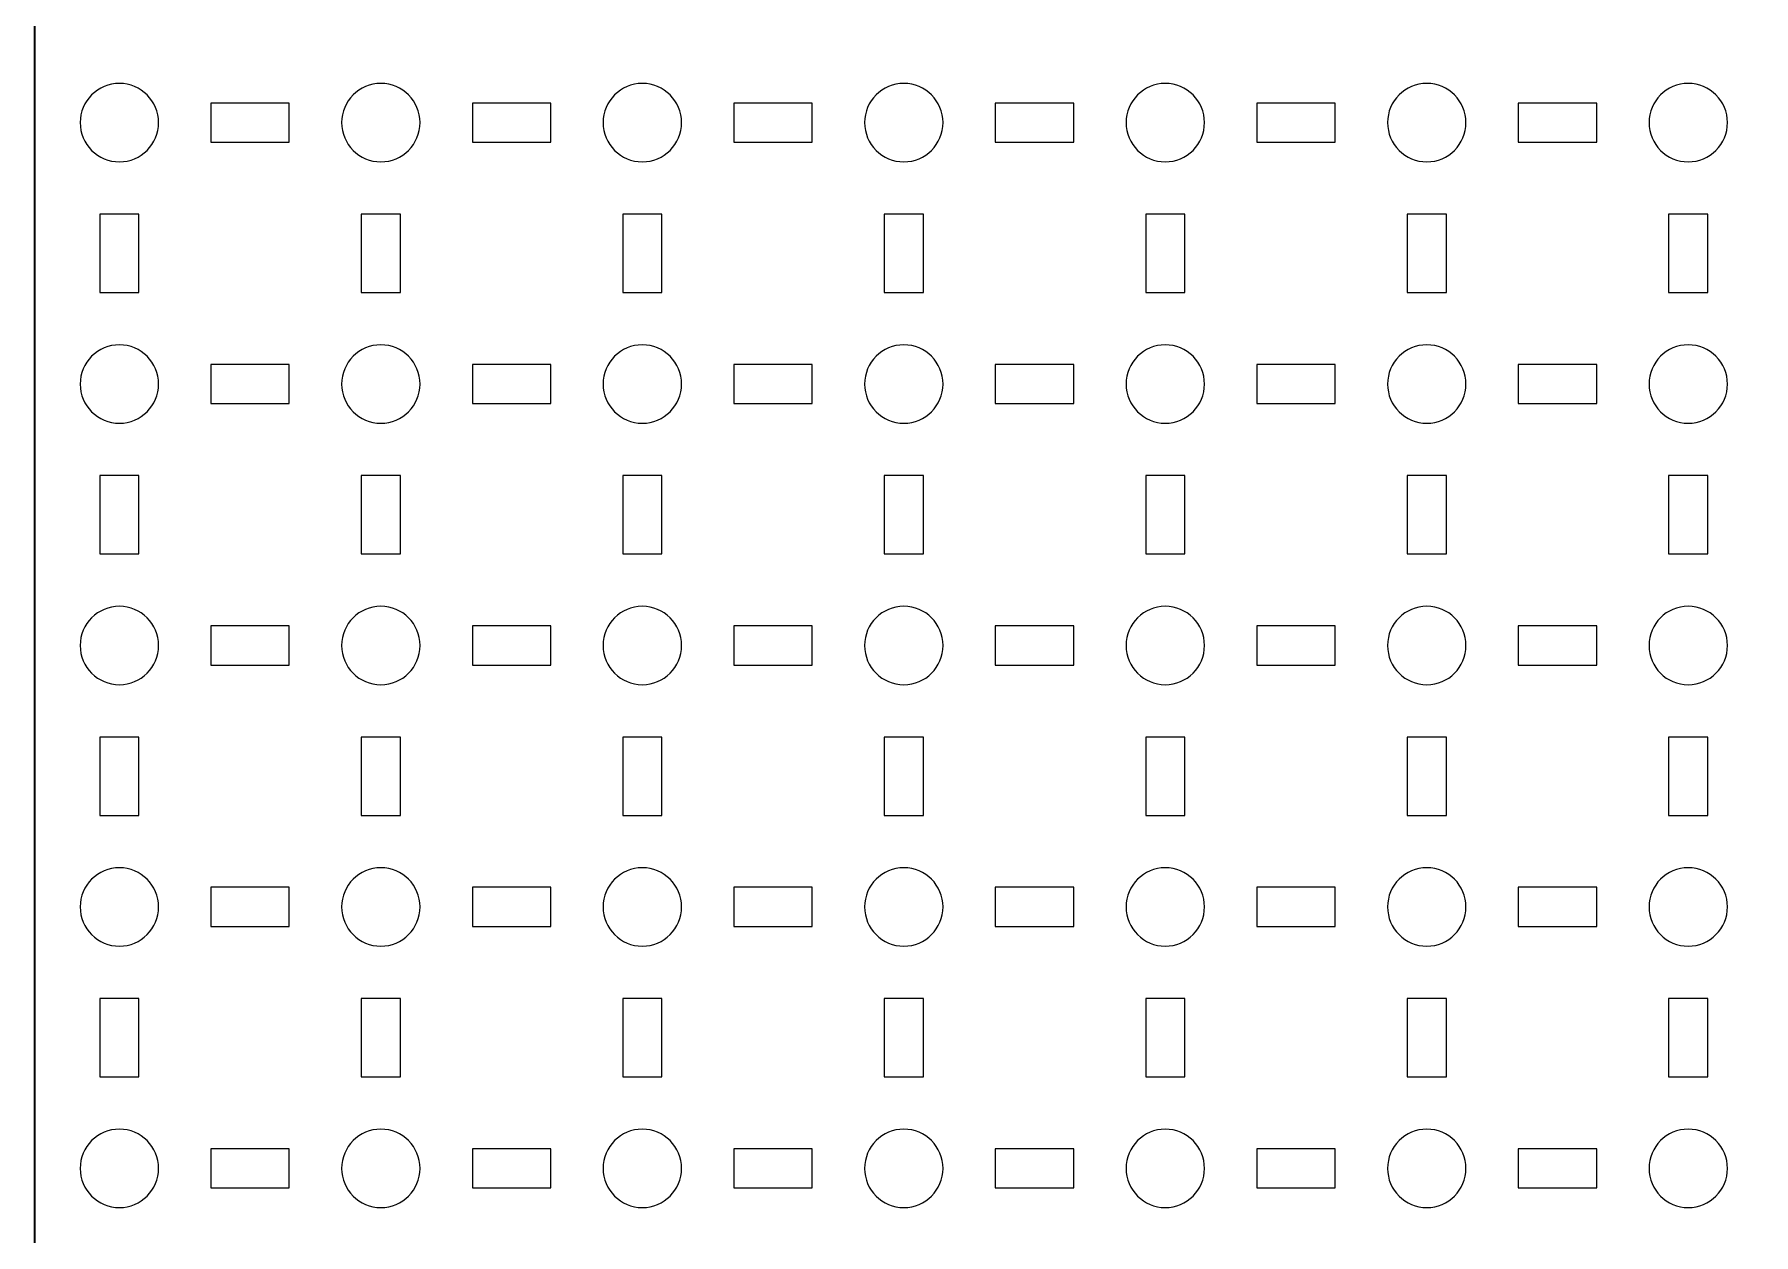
# Model space of a CAD drawing. Header units: centimetres. Extents: x -40 to 171, y -20 to 141.
# Drawn here: x 34.85 to 48, y 91.64 to 100.82 of the extents above; entities that cross this region are included whole.
import ezdxf

# ---------------------------------------------------------------- set-up
doc = ezdxf.new("R2010")
doc.units = ezdxf.units.CM
doc.header["$MEASUREMENT"] = 0
doc.layers.add('Layer 1', color=7, linetype='Continuous')

msp = doc.modelspace()

# ---------------------------------------------------------------- linework, layer by layer
at = {"layer": 'Layer 1', "color": 250, "lineweight": 35}
msp.add_open_spline([(53.65, 81.5), (53.65, 81.5), (35.35, 81.5), (35.35, 81.5), (35.35, 81.5), (35.07391, 81.5), (34.85, 81.72391), (34.85, 82), (34.85, 82), (34.85, 82), (34.85, 108.3), (34.85, 108.3), (34.85, 108.3), (34.85, 108.57609), (35.07391, 108.8), (35.35, 108.8), (35.35, 108.8), (35.35, 108.8), (53.65, 108.8), (53.65, 108.8), (53.65, 108.8), (53.92609, 108.8), (54.15, 108.57609), (54.15, 108.3), (54.15, 108.3), (54.15, 108.3), (54.15, 82), (54.15, 82), (54.15, 82), (54.15, 81.72391), (53.92609, 81.5), (53.65, 81.5)], degree=3, knots=[0, 0, 0, 0, 0.125, 0.125, 0.125, 0.125, 0.25, 0.25, 0.25, 0.25, 0.375, 0.375, 0.375, 0.375, 0.5, 0.5, 0.5, 0.5, 0.625, 0.625, 0.625, 0.625, 0.75, 0.75, 0.75, 0.75, 0.875, 0.875, 0.875, 0.875, 1, 1, 1, 1], dxfattribs=at)
at = {"layer": 'Layer 1', "color": 250, "lineweight": 20}
for points in [[(35.2, 100.15), (35.2, 100.31566), (35.33434, 100.45), (35.5, 100.45), (35.5, 100.45), (35.66566, 100.45), (35.8, 100.31566), (35.8, 100.15), (35.8, 100.15), (35.8, 99.98434), (35.66566, 99.85), (35.5, 99.85), (35.5, 99.85), (35.33434, 99.85), (35.2, 99.98434), (35.2, 100.15)], [(37.2, 100.15), (37.2, 100.31566), (37.33434, 100.45), (37.5, 100.45), (37.5, 100.45), (37.66566, 100.45), (37.8, 100.31566), (37.8, 100.15), (37.8, 100.15), (37.8, 99.98434), (37.66566, 99.85), (37.5, 99.85), (37.5, 99.85), (37.33434, 99.85), (37.2, 99.98434), (37.2, 100.15)], [(39.2, 100.15), (39.2, 100.31566), (39.33434, 100.45), (39.5, 100.45), (39.5, 100.45), (39.66566, 100.45), (39.8, 100.31566), (39.8, 100.15), (39.8, 100.15), (39.8, 99.98434), (39.66566, 99.85), (39.5, 99.85), (39.5, 99.85), (39.33434, 99.85), (39.2, 99.98434), (39.2, 100.15)], [(41.2, 100.15), (41.2, 100.31566), (41.33434, 100.45), (41.5, 100.45), (41.5, 100.45), (41.66566, 100.45), (41.8, 100.31566), (41.8, 100.15), (41.8, 100.15), (41.8, 99.98434), (41.66566, 99.85), (41.5, 99.85), (41.5, 99.85), (41.33434, 99.85), (41.2, 99.98434), (41.2, 100.15)], [(43.2, 100.15), (43.2, 100.31566), (43.33434, 100.45), (43.5, 100.45), (43.5, 100.45), (43.66566, 100.45), (43.8, 100.31566), (43.8, 100.15), (43.8, 100.15), (43.8, 99.98434), (43.66566, 99.85), (43.5, 99.85), (43.5, 99.85), (43.33434, 99.85), (43.2, 99.98434), (43.2, 100.15)], [(45.2, 100.15), (45.2, 100.31566), (45.33434, 100.45), (45.5, 100.45), (45.5, 100.45), (45.66566, 100.45), (45.8, 100.31566), (45.8, 100.15), (45.8, 100.15), (45.8, 99.98434), (45.66566, 99.85), (45.5, 99.85), (45.5, 99.85), (45.33434, 99.85), (45.2, 99.98434), (45.2, 100.15)], [(47.2, 100.15), (47.2, 100.31566), (47.33434, 100.45), (47.5, 100.45), (47.5, 100.45), (47.66566, 100.45), (47.8, 100.31566), (47.8, 100.15), (47.8, 100.15), (47.8, 99.98434), (47.66566, 99.85), (47.5, 99.85), (47.5, 99.85), (47.33434, 99.85), (47.2, 99.98434), (47.2, 100.15)], [(36.2, 100), (36.2, 100), (36.2, 100.3), (36.2, 100.3), (36.2, 100.3), (36.2, 100.3), (36.8, 100.3), (36.8, 100.3), (36.8, 100.3), (36.8, 100.3), (36.8, 100), (36.8, 100), (36.8, 100), (36.8, 100), (36.2, 100), (36.2, 100)], [(38.2, 100), (38.2, 100), (38.2, 100.3), (38.2, 100.3), (38.2, 100.3), (38.2, 100.3), (38.8, 100.3), (38.8, 100.3), (38.8, 100.3), (38.8, 100.3), (38.8, 100), (38.8, 100), (38.8, 100), (38.8, 100), (38.2, 100), (38.2, 100)], [(40.2, 100), (40.2, 100), (40.2, 100.3), (40.2, 100.3), (40.2, 100.3), (40.2, 100.3), (40.8, 100.3), (40.8, 100.3), (40.8, 100.3), (40.8, 100.3), (40.8, 100), (40.8, 100), (40.8, 100), (40.8, 100), (40.2, 100), (40.2, 100)], [(42.2, 100), (42.2, 100), (42.2, 100.3), (42.2, 100.3), (42.2, 100.3), (42.2, 100.3), (42.8, 100.3), (42.8, 100.3), (42.8, 100.3), (42.8, 100.3), (42.8, 100), (42.8, 100), (42.8, 100), (42.8, 100), (42.2, 100), (42.2, 100)], [(44.2, 100), (44.2, 100), (44.2, 100.3), (44.2, 100.3), (44.2, 100.3), (44.2, 100.3), (44.8, 100.3), (44.8, 100.3), (44.8, 100.3), (44.8, 100.3), (44.8, 100), (44.8, 100), (44.8, 100), (44.8, 100), (44.2, 100), (44.2, 100)], [(46.2, 100), (46.2, 100), (46.2, 100.3), (46.2, 100.3), (46.2, 100.3), (46.2, 100.3), (46.8, 100.3), (46.8, 100.3), (46.8, 100.3), (46.8, 100.3), (46.8, 100), (46.8, 100), (46.8, 100), (46.8, 100), (46.2, 100), (46.2, 100)], [(35.35, 98.85), (35.35, 98.85), (35.35, 99.45), (35.35, 99.45), (35.35, 99.45), (35.35, 99.45), (35.65, 99.45), (35.65, 99.45), (35.65, 99.45), (35.65, 99.45), (35.65, 98.85), (35.65, 98.85), (35.65, 98.85), (35.65, 98.85), (35.35, 98.85), (35.35, 98.85)], [(37.35, 98.85), (37.35, 98.85), (37.35, 99.45), (37.35, 99.45), (37.35, 99.45), (37.35, 99.45), (37.65, 99.45), (37.65, 99.45), (37.65, 99.45), (37.65, 99.45), (37.65, 98.85), (37.65, 98.85), (37.65, 98.85), (37.65, 98.85), (37.35, 98.85), (37.35, 98.85)], [(39.35, 98.85), (39.35, 98.85), (39.35, 99.45), (39.35, 99.45), (39.35, 99.45), (39.35, 99.45), (39.65, 99.45), (39.65, 99.45), (39.65, 99.45), (39.65, 99.45), (39.65, 98.85), (39.65, 98.85), (39.65, 98.85), (39.65, 98.85), (39.35, 98.85), (39.35, 98.85)], [(41.35, 98.85), (41.35, 98.85), (41.35, 99.45), (41.35, 99.45), (41.35, 99.45), (41.35, 99.45), (41.65, 99.45), (41.65, 99.45), (41.65, 99.45), (41.65, 99.45), (41.65, 98.85), (41.65, 98.85), (41.65, 98.85), (41.65, 98.85), (41.35, 98.85), (41.35, 98.85)], [(43.35, 98.85), (43.35, 98.85), (43.35, 99.45), (43.35, 99.45), (43.35, 99.45), (43.35, 99.45), (43.65, 99.45), (43.65, 99.45), (43.65, 99.45), (43.65, 99.45), (43.65, 98.85), (43.65, 98.85), (43.65, 98.85), (43.65, 98.85), (43.35, 98.85), (43.35, 98.85)], [(45.35, 98.85), (45.35, 98.85), (45.35, 99.45), (45.35, 99.45), (45.35, 99.45), (45.35, 99.45), (45.65, 99.45), (45.65, 99.45), (45.65, 99.45), (45.65, 99.45), (45.65, 98.85), (45.65, 98.85), (45.65, 98.85), (45.65, 98.85), (45.35, 98.85), (45.35, 98.85)], [(47.35, 98.85), (47.35, 98.85), (47.35, 99.45), (47.35, 99.45), (47.35, 99.45), (47.35, 99.45), (47.65, 99.45), (47.65, 99.45), (47.65, 99.45), (47.65, 99.45), (47.65, 98.85), (47.65, 98.85), (47.65, 98.85), (47.65, 98.85), (47.35, 98.85), (47.35, 98.85)], [(35.2, 98.15), (35.2, 98.31566), (35.33434, 98.45), (35.5, 98.45), (35.5, 98.45), (35.66566, 98.45), (35.8, 98.31566), (35.8, 98.15), (35.8, 98.15), (35.8, 97.98434), (35.66566, 97.85), (35.5, 97.85), (35.5, 97.85), (35.33434, 97.85), (35.2, 97.98434), (35.2, 98.15)], [(37.2, 98.15), (37.2, 98.31566), (37.33434, 98.45), (37.5, 98.45), (37.5, 98.45), (37.66566, 98.45), (37.8, 98.31566), (37.8, 98.15), (37.8, 98.15), (37.8, 97.98434), (37.66566, 97.85), (37.5, 97.85), (37.5, 97.85), (37.33434, 97.85), (37.2, 97.98434), (37.2, 98.15)], [(39.2, 98.15), (39.2, 98.31566), (39.33434, 98.45), (39.5, 98.45), (39.5, 98.45), (39.66566, 98.45), (39.8, 98.31566), (39.8, 98.15), (39.8, 98.15), (39.8, 97.98434), (39.66566, 97.85), (39.5, 97.85), (39.5, 97.85), (39.33434, 97.85), (39.2, 97.98434), (39.2, 98.15)], [(41.2, 98.15), (41.2, 98.31566), (41.33434, 98.45), (41.5, 98.45), (41.5, 98.45), (41.66566, 98.45), (41.8, 98.31566), (41.8, 98.15), (41.8, 98.15), (41.8, 97.98434), (41.66566, 97.85), (41.5, 97.85), (41.5, 97.85), (41.33434, 97.85), (41.2, 97.98434), (41.2, 98.15)], [(43.2, 98.15), (43.2, 98.31566), (43.33434, 98.45), (43.5, 98.45), (43.5, 98.45), (43.66566, 98.45), (43.8, 98.31566), (43.8, 98.15), (43.8, 98.15), (43.8, 97.98434), (43.66566, 97.85), (43.5, 97.85), (43.5, 97.85), (43.33434, 97.85), (43.2, 97.98434), (43.2, 98.15)], [(45.2, 98.15), (45.2, 98.31566), (45.33434, 98.45), (45.5, 98.45), (45.5, 98.45), (45.66566, 98.45), (45.8, 98.31566), (45.8, 98.15), (45.8, 98.15), (45.8, 97.98434), (45.66566, 97.85), (45.5, 97.85), (45.5, 97.85), (45.33434, 97.85), (45.2, 97.98434), (45.2, 98.15)], [(47.2, 98.15), (47.2, 98.31566), (47.33434, 98.45), (47.5, 98.45), (47.5, 98.45), (47.66566, 98.45), (47.8, 98.31566), (47.8, 98.15), (47.8, 98.15), (47.8, 97.98434), (47.66566, 97.85), (47.5, 97.85), (47.5, 97.85), (47.33434, 97.85), (47.2, 97.98434), (47.2, 98.15)], [(36.2, 98), (36.2, 98), (36.2, 98.3), (36.2, 98.3), (36.2, 98.3), (36.2, 98.3), (36.8, 98.3), (36.8, 98.3), (36.8, 98.3), (36.8, 98.3), (36.8, 98), (36.8, 98), (36.8, 98), (36.8, 98), (36.2, 98), (36.2, 98)], [(38.2, 98), (38.2, 98), (38.2, 98.3), (38.2, 98.3), (38.2, 98.3), (38.2, 98.3), (38.8, 98.3), (38.8, 98.3), (38.8, 98.3), (38.8, 98.3), (38.8, 98), (38.8, 98), (38.8, 98), (38.8, 98), (38.2, 98), (38.2, 98)], [(40.2, 98), (40.2, 98), (40.2, 98.3), (40.2, 98.3), (40.2, 98.3), (40.2, 98.3), (40.8, 98.3), (40.8, 98.3), (40.8, 98.3), (40.8, 98.3), (40.8, 98), (40.8, 98), (40.8, 98), (40.8, 98), (40.2, 98), (40.2, 98)], [(42.2, 98), (42.2, 98), (42.2, 98.3), (42.2, 98.3), (42.2, 98.3), (42.2, 98.3), (42.8, 98.3), (42.8, 98.3), (42.8, 98.3), (42.8, 98.3), (42.8, 98), (42.8, 98), (42.8, 98), (42.8, 98), (42.2, 98), (42.2, 98)], [(44.2, 98), (44.2, 98), (44.2, 98.3), (44.2, 98.3), (44.2, 98.3), (44.2, 98.3), (44.8, 98.3), (44.8, 98.3), (44.8, 98.3), (44.8, 98.3), (44.8, 98), (44.8, 98), (44.8, 98), (44.8, 98), (44.2, 98), (44.2, 98)], [(46.2, 98), (46.2, 98), (46.2, 98.3), (46.2, 98.3), (46.2, 98.3), (46.2, 98.3), (46.8, 98.3), (46.8, 98.3), (46.8, 98.3), (46.8, 98.3), (46.8, 98), (46.8, 98), (46.8, 98), (46.8, 98), (46.2, 98), (46.2, 98)], [(35.35, 96.85), (35.35, 96.85), (35.35, 97.45), (35.35, 97.45), (35.35, 97.45), (35.35, 97.45), (35.65, 97.45), (35.65, 97.45), (35.65, 97.45), (35.65, 97.45), (35.65, 96.85), (35.65, 96.85), (35.65, 96.85), (35.65, 96.85), (35.35, 96.85), (35.35, 96.85)], [(37.35, 96.85), (37.35, 96.85), (37.35, 97.45), (37.35, 97.45), (37.35, 97.45), (37.35, 97.45), (37.65, 97.45), (37.65, 97.45), (37.65, 97.45), (37.65, 97.45), (37.65, 96.85), (37.65, 96.85), (37.65, 96.85), (37.65, 96.85), (37.35, 96.85), (37.35, 96.85)], [(39.35, 96.85), (39.35, 96.85), (39.35, 97.45), (39.35, 97.45), (39.35, 97.45), (39.35, 97.45), (39.65, 97.45), (39.65, 97.45), (39.65, 97.45), (39.65, 97.45), (39.65, 96.85), (39.65, 96.85), (39.65, 96.85), (39.65, 96.85), (39.35, 96.85), (39.35, 96.85)], [(41.35, 96.85), (41.35, 96.85), (41.35, 97.45), (41.35, 97.45), (41.35, 97.45), (41.35, 97.45), (41.65, 97.45), (41.65, 97.45), (41.65, 97.45), (41.65, 97.45), (41.65, 96.85), (41.65, 96.85), (41.65, 96.85), (41.65, 96.85), (41.35, 96.85), (41.35, 96.85)], [(43.35, 96.85), (43.35, 96.85), (43.35, 97.45), (43.35, 97.45), (43.35, 97.45), (43.35, 97.45), (43.65, 97.45), (43.65, 97.45), (43.65, 97.45), (43.65, 97.45), (43.65, 96.85), (43.65, 96.85), (43.65, 96.85), (43.65, 96.85), (43.35, 96.85), (43.35, 96.85)], [(45.35, 96.85), (45.35, 96.85), (45.35, 97.45), (45.35, 97.45), (45.35, 97.45), (45.35, 97.45), (45.65, 97.45), (45.65, 97.45), (45.65, 97.45), (45.65, 97.45), (45.65, 96.85), (45.65, 96.85), (45.65, 96.85), (45.65, 96.85), (45.35, 96.85), (45.35, 96.85)], [(47.35, 96.85), (47.35, 96.85), (47.35, 97.45), (47.35, 97.45), (47.35, 97.45), (47.35, 97.45), (47.65, 97.45), (47.65, 97.45), (47.65, 97.45), (47.65, 97.45), (47.65, 96.85), (47.65, 96.85), (47.65, 96.85), (47.65, 96.85), (47.35, 96.85), (47.35, 96.85)], [(35.2, 96.15), (35.2, 96.31566), (35.33434, 96.45), (35.5, 96.45), (35.5, 96.45), (35.66566, 96.45), (35.8, 96.31566), (35.8, 96.15), (35.8, 96.15), (35.8, 95.98434), (35.66566, 95.85), (35.5, 95.85), (35.5, 95.85), (35.33434, 95.85), (35.2, 95.98434), (35.2, 96.15)], [(37.2, 96.15), (37.2, 96.31566), (37.33434, 96.45), (37.5, 96.45), (37.5, 96.45), (37.66566, 96.45), (37.8, 96.31566), (37.8, 96.15), (37.8, 96.15), (37.8, 95.98434), (37.66566, 95.85), (37.5, 95.85), (37.5, 95.85), (37.33434, 95.85), (37.2, 95.98434), (37.2, 96.15)], [(39.2, 96.15), (39.2, 96.31566), (39.33434, 96.45), (39.5, 96.45), (39.5, 96.45), (39.66566, 96.45), (39.8, 96.31566), (39.8, 96.15), (39.8, 96.15), (39.8, 95.98434), (39.66566, 95.85), (39.5, 95.85), (39.5, 95.85), (39.33434, 95.85), (39.2, 95.98434), (39.2, 96.15)], [(41.2, 96.15), (41.2, 96.31566), (41.33434, 96.45), (41.5, 96.45), (41.5, 96.45), (41.66566, 96.45), (41.8, 96.31566), (41.8, 96.15), (41.8, 96.15), (41.8, 95.98434), (41.66566, 95.85), (41.5, 95.85), (41.5, 95.85), (41.33434, 95.85), (41.2, 95.98434), (41.2, 96.15)], [(43.2, 96.15), (43.2, 96.31566), (43.33434, 96.45), (43.5, 96.45), (43.5, 96.45), (43.66566, 96.45), (43.8, 96.31566), (43.8, 96.15), (43.8, 96.15), (43.8, 95.98434), (43.66566, 95.85), (43.5, 95.85), (43.5, 95.85), (43.33434, 95.85), (43.2, 95.98434), (43.2, 96.15)], [(45.2, 96.15), (45.2, 96.31566), (45.33434, 96.45), (45.5, 96.45), (45.5, 96.45), (45.66566, 96.45), (45.8, 96.31566), (45.8, 96.15), (45.8, 96.15), (45.8, 95.98434), (45.66566, 95.85), (45.5, 95.85), (45.5, 95.85), (45.33434, 95.85), (45.2, 95.98434), (45.2, 96.15)], [(47.2, 96.15), (47.2, 96.31566), (47.33434, 96.45), (47.5, 96.45), (47.5, 96.45), (47.66566, 96.45), (47.8, 96.31566), (47.8, 96.15), (47.8, 96.15), (47.8, 95.98434), (47.66566, 95.85), (47.5, 95.85), (47.5, 95.85), (47.33434, 95.85), (47.2, 95.98434), (47.2, 96.15)], [(36.2, 96), (36.2, 96), (36.2, 96.3), (36.2, 96.3), (36.2, 96.3), (36.2, 96.3), (36.8, 96.3), (36.8, 96.3), (36.8, 96.3), (36.8, 96.3), (36.8, 96), (36.8, 96), (36.8, 96), (36.8, 96), (36.2, 96), (36.2, 96)], [(38.2, 96), (38.2, 96), (38.2, 96.3), (38.2, 96.3), (38.2, 96.3), (38.2, 96.3), (38.8, 96.3), (38.8, 96.3), (38.8, 96.3), (38.8, 96.3), (38.8, 96), (38.8, 96), (38.8, 96), (38.8, 96), (38.2, 96), (38.2, 96)], [(40.2, 96), (40.2, 96), (40.2, 96.3), (40.2, 96.3), (40.2, 96.3), (40.2, 96.3), (40.8, 96.3), (40.8, 96.3), (40.8, 96.3), (40.8, 96.3), (40.8, 96), (40.8, 96), (40.8, 96), (40.8, 96), (40.2, 96), (40.2, 96)], [(42.2, 96), (42.2, 96), (42.2, 96.3), (42.2, 96.3), (42.2, 96.3), (42.2, 96.3), (42.8, 96.3), (42.8, 96.3), (42.8, 96.3), (42.8, 96.3), (42.8, 96), (42.8, 96), (42.8, 96), (42.8, 96), (42.2, 96), (42.2, 96)], [(44.2, 96), (44.2, 96), (44.2, 96.3), (44.2, 96.3), (44.2, 96.3), (44.2, 96.3), (44.8, 96.3), (44.8, 96.3), (44.8, 96.3), (44.8, 96.3), (44.8, 96), (44.8, 96), (44.8, 96), (44.8, 96), (44.2, 96), (44.2, 96)], [(46.2, 96), (46.2, 96), (46.2, 96.3), (46.2, 96.3), (46.2, 96.3), (46.2, 96.3), (46.8, 96.3), (46.8, 96.3), (46.8, 96.3), (46.8, 96.3), (46.8, 96), (46.8, 96), (46.8, 96), (46.8, 96), (46.2, 96), (46.2, 96)], [(35.35, 94.85), (35.35, 94.85), (35.35, 95.45), (35.35, 95.45), (35.35, 95.45), (35.35, 95.45), (35.65, 95.45), (35.65, 95.45), (35.65, 95.45), (35.65, 95.45), (35.65, 94.85), (35.65, 94.85), (35.65, 94.85), (35.65, 94.85), (35.35, 94.85), (35.35, 94.85)], [(37.35, 94.85), (37.35, 94.85), (37.35, 95.45), (37.35, 95.45), (37.35, 95.45), (37.35, 95.45), (37.65, 95.45), (37.65, 95.45), (37.65, 95.45), (37.65, 95.45), (37.65, 94.85), (37.65, 94.85), (37.65, 94.85), (37.65, 94.85), (37.35, 94.85), (37.35, 94.85)], [(39.35, 94.85), (39.35, 94.85), (39.35, 95.45), (39.35, 95.45), (39.35, 95.45), (39.35, 95.45), (39.65, 95.45), (39.65, 95.45), (39.65, 95.45), (39.65, 95.45), (39.65, 94.85), (39.65, 94.85), (39.65, 94.85), (39.65, 94.85), (39.35, 94.85), (39.35, 94.85)], [(41.35, 94.85), (41.35, 94.85), (41.35, 95.45), (41.35, 95.45), (41.35, 95.45), (41.35, 95.45), (41.65, 95.45), (41.65, 95.45), (41.65, 95.45), (41.65, 95.45), (41.65, 94.85), (41.65, 94.85), (41.65, 94.85), (41.65, 94.85), (41.35, 94.85), (41.35, 94.85)], [(43.35, 94.85), (43.35, 94.85), (43.35, 95.45), (43.35, 95.45), (43.35, 95.45), (43.35, 95.45), (43.65, 95.45), (43.65, 95.45), (43.65, 95.45), (43.65, 95.45), (43.65, 94.85), (43.65, 94.85), (43.65, 94.85), (43.65, 94.85), (43.35, 94.85), (43.35, 94.85)], [(45.35, 94.85), (45.35, 94.85), (45.35, 95.45), (45.35, 95.45), (45.35, 95.45), (45.35, 95.45), (45.65, 95.45), (45.65, 95.45), (45.65, 95.45), (45.65, 95.45), (45.65, 94.85), (45.65, 94.85), (45.65, 94.85), (45.65, 94.85), (45.35, 94.85), (45.35, 94.85)], [(47.35, 94.85), (47.35, 94.85), (47.35, 95.45), (47.35, 95.45), (47.35, 95.45), (47.35, 95.45), (47.65, 95.45), (47.65, 95.45), (47.65, 95.45), (47.65, 95.45), (47.65, 94.85), (47.65, 94.85), (47.65, 94.85), (47.65, 94.85), (47.35, 94.85), (47.35, 94.85)], [(35.2, 94.15), (35.2, 94.31566), (35.33434, 94.45), (35.5, 94.45), (35.5, 94.45), (35.66566, 94.45), (35.8, 94.31566), (35.8, 94.15), (35.8, 94.15), (35.8, 93.98434), (35.66566, 93.85), (35.5, 93.85), (35.5, 93.85), (35.33434, 93.85), (35.2, 93.98434), (35.2, 94.15)], [(37.2, 94.15), (37.2, 94.31566), (37.33434, 94.45), (37.5, 94.45), (37.5, 94.45), (37.66566, 94.45), (37.8, 94.31566), (37.8, 94.15), (37.8, 94.15), (37.8, 93.98434), (37.66566, 93.85), (37.5, 93.85), (37.5, 93.85), (37.33434, 93.85), (37.2, 93.98434), (37.2, 94.15)], [(39.2, 94.15), (39.2, 94.31566), (39.33434, 94.45), (39.5, 94.45), (39.5, 94.45), (39.66566, 94.45), (39.8, 94.31566), (39.8, 94.15), (39.8, 94.15), (39.8, 93.98434), (39.66566, 93.85), (39.5, 93.85), (39.5, 93.85), (39.33434, 93.85), (39.2, 93.98434), (39.2, 94.15)], [(41.2, 94.15), (41.2, 94.31566), (41.33434, 94.45), (41.5, 94.45), (41.5, 94.45), (41.66566, 94.45), (41.8, 94.31566), (41.8, 94.15), (41.8, 94.15), (41.8, 93.98434), (41.66566, 93.85), (41.5, 93.85), (41.5, 93.85), (41.33434, 93.85), (41.2, 93.98434), (41.2, 94.15)], [(43.2, 94.15), (43.2, 94.31566), (43.33434, 94.45), (43.5, 94.45), (43.5, 94.45), (43.66566, 94.45), (43.8, 94.31566), (43.8, 94.15), (43.8, 94.15), (43.8, 93.98434), (43.66566, 93.85), (43.5, 93.85), (43.5, 93.85), (43.33434, 93.85), (43.2, 93.98434), (43.2, 94.15)], [(45.2, 94.15), (45.2, 94.31566), (45.33434, 94.45), (45.5, 94.45), (45.5, 94.45), (45.66566, 94.45), (45.8, 94.31566), (45.8, 94.15), (45.8, 94.15), (45.8, 93.98434), (45.66566, 93.85), (45.5, 93.85), (45.5, 93.85), (45.33434, 93.85), (45.2, 93.98434), (45.2, 94.15)], [(47.2, 94.15), (47.2, 94.31566), (47.33434, 94.45), (47.5, 94.45), (47.5, 94.45), (47.66566, 94.45), (47.8, 94.31566), (47.8, 94.15), (47.8, 94.15), (47.8, 93.98434), (47.66566, 93.85), (47.5, 93.85), (47.5, 93.85), (47.33434, 93.85), (47.2, 93.98434), (47.2, 94.15)], [(36.2, 94), (36.2, 94), (36.2, 94.3), (36.2, 94.3), (36.2, 94.3), (36.2, 94.3), (36.8, 94.3), (36.8, 94.3), (36.8, 94.3), (36.8, 94.3), (36.8, 94), (36.8, 94), (36.8, 94), (36.8, 94), (36.2, 94), (36.2, 94)], [(38.2, 94), (38.2, 94), (38.2, 94.3), (38.2, 94.3), (38.2, 94.3), (38.2, 94.3), (38.8, 94.3), (38.8, 94.3), (38.8, 94.3), (38.8, 94.3), (38.8, 94), (38.8, 94), (38.8, 94), (38.8, 94), (38.2, 94), (38.2, 94)], [(40.2, 94), (40.2, 94), (40.2, 94.3), (40.2, 94.3), (40.2, 94.3), (40.2, 94.3), (40.8, 94.3), (40.8, 94.3), (40.8, 94.3), (40.8, 94.3), (40.8, 94), (40.8, 94), (40.8, 94), (40.8, 94), (40.2, 94), (40.2, 94)], [(42.2, 94), (42.2, 94), (42.2, 94.3), (42.2, 94.3), (42.2, 94.3), (42.2, 94.3), (42.8, 94.3), (42.8, 94.3), (42.8, 94.3), (42.8, 94.3), (42.8, 94), (42.8, 94), (42.8, 94), (42.8, 94), (42.2, 94), (42.2, 94)], [(44.2, 94), (44.2, 94), (44.2, 94.3), (44.2, 94.3), (44.2, 94.3), (44.2, 94.3), (44.8, 94.3), (44.8, 94.3), (44.8, 94.3), (44.8, 94.3), (44.8, 94), (44.8, 94), (44.8, 94), (44.8, 94), (44.2, 94), (44.2, 94)], [(46.2, 94), (46.2, 94), (46.2, 94.3), (46.2, 94.3), (46.2, 94.3), (46.2, 94.3), (46.8, 94.3), (46.8, 94.3), (46.8, 94.3), (46.8, 94.3), (46.8, 94), (46.8, 94), (46.8, 94), (46.8, 94), (46.2, 94), (46.2, 94)], [(35.35, 92.85), (35.35, 92.85), (35.35, 93.45), (35.35, 93.45), (35.35, 93.45), (35.35, 93.45), (35.65, 93.45), (35.65, 93.45), (35.65, 93.45), (35.65, 93.45), (35.65, 92.85), (35.65, 92.85), (35.65, 92.85), (35.65, 92.85), (35.35, 92.85), (35.35, 92.85)], [(37.35, 92.85), (37.35, 92.85), (37.35, 93.45), (37.35, 93.45), (37.35, 93.45), (37.35, 93.45), (37.65, 93.45), (37.65, 93.45), (37.65, 93.45), (37.65, 93.45), (37.65, 92.85), (37.65, 92.85), (37.65, 92.85), (37.65, 92.85), (37.35, 92.85), (37.35, 92.85)], [(39.35, 92.85), (39.35, 92.85), (39.35, 93.45), (39.35, 93.45), (39.35, 93.45), (39.35, 93.45), (39.65, 93.45), (39.65, 93.45), (39.65, 93.45), (39.65, 93.45), (39.65, 92.85), (39.65, 92.85), (39.65, 92.85), (39.65, 92.85), (39.35, 92.85), (39.35, 92.85)], [(41.35, 92.85), (41.35, 92.85), (41.35, 93.45), (41.35, 93.45), (41.35, 93.45), (41.35, 93.45), (41.65, 93.45), (41.65, 93.45), (41.65, 93.45), (41.65, 93.45), (41.65, 92.85), (41.65, 92.85), (41.65, 92.85), (41.65, 92.85), (41.35, 92.85), (41.35, 92.85)], [(43.35, 92.85), (43.35, 92.85), (43.35, 93.45), (43.35, 93.45), (43.35, 93.45), (43.35, 93.45), (43.65, 93.45), (43.65, 93.45), (43.65, 93.45), (43.65, 93.45), (43.65, 92.85), (43.65, 92.85), (43.65, 92.85), (43.65, 92.85), (43.35, 92.85), (43.35, 92.85)], [(45.35, 92.85), (45.35, 92.85), (45.35, 93.45), (45.35, 93.45), (45.35, 93.45), (45.35, 93.45), (45.65, 93.45), (45.65, 93.45), (45.65, 93.45), (45.65, 93.45), (45.65, 92.85), (45.65, 92.85), (45.65, 92.85), (45.65, 92.85), (45.35, 92.85), (45.35, 92.85)], [(47.35, 92.85), (47.35, 92.85), (47.35, 93.45), (47.35, 93.45), (47.35, 93.45), (47.35, 93.45), (47.65, 93.45), (47.65, 93.45), (47.65, 93.45), (47.65, 93.45), (47.65, 92.85), (47.65, 92.85), (47.65, 92.85), (47.65, 92.85), (47.35, 92.85), (47.35, 92.85)], [(35.2, 92.15), (35.2, 92.31566), (35.33434, 92.45), (35.5, 92.45), (35.5, 92.45), (35.66566, 92.45), (35.8, 92.31566), (35.8, 92.15), (35.8, 92.15), (35.8, 91.98434), (35.66566, 91.85), (35.5, 91.85), (35.5, 91.85), (35.33434, 91.85), (35.2, 91.98434), (35.2, 92.15)], [(37.2, 92.15), (37.2, 92.31566), (37.33434, 92.45), (37.5, 92.45), (37.5, 92.45), (37.66566, 92.45), (37.8, 92.31566), (37.8, 92.15), (37.8, 92.15), (37.8, 91.98434), (37.66566, 91.85), (37.5, 91.85), (37.5, 91.85), (37.33434, 91.85), (37.2, 91.98434), (37.2, 92.15)], [(39.2, 92.15), (39.2, 92.31566), (39.33434, 92.45), (39.5, 92.45), (39.5, 92.45), (39.66566, 92.45), (39.8, 92.31566), (39.8, 92.15), (39.8, 92.15), (39.8, 91.98434), (39.66566, 91.85), (39.5, 91.85), (39.5, 91.85), (39.33434, 91.85), (39.2, 91.98434), (39.2, 92.15)], [(41.2, 92.15), (41.2, 92.31566), (41.33434, 92.45), (41.5, 92.45), (41.5, 92.45), (41.66566, 92.45), (41.8, 92.31566), (41.8, 92.15), (41.8, 92.15), (41.8, 91.98434), (41.66566, 91.85), (41.5, 91.85), (41.5, 91.85), (41.33434, 91.85), (41.2, 91.98434), (41.2, 92.15)], [(43.2, 92.15), (43.2, 92.31566), (43.33434, 92.45), (43.5, 92.45), (43.5, 92.45), (43.66566, 92.45), (43.8, 92.31566), (43.8, 92.15), (43.8, 92.15), (43.8, 91.98434), (43.66566, 91.85), (43.5, 91.85), (43.5, 91.85), (43.33434, 91.85), (43.2, 91.98434), (43.2, 92.15)], [(45.2, 92.15), (45.2, 92.31566), (45.33434, 92.45), (45.5, 92.45), (45.5, 92.45), (45.66566, 92.45), (45.8, 92.31566), (45.8, 92.15), (45.8, 92.15), (45.8, 91.98434), (45.66566, 91.85), (45.5, 91.85), (45.5, 91.85), (45.33434, 91.85), (45.2, 91.98434), (45.2, 92.15)], [(47.2, 92.15), (47.2, 92.31566), (47.33434, 92.45), (47.5, 92.45), (47.5, 92.45), (47.66566, 92.45), (47.8, 92.31566), (47.8, 92.15), (47.8, 92.15), (47.8, 91.98434), (47.66566, 91.85), (47.5, 91.85), (47.5, 91.85), (47.33434, 91.85), (47.2, 91.98434), (47.2, 92.15)], [(36.2, 92), (36.2, 92), (36.2, 92.3), (36.2, 92.3), (36.2, 92.3), (36.2, 92.3), (36.8, 92.3), (36.8, 92.3), (36.8, 92.3), (36.8, 92.3), (36.8, 92), (36.8, 92), (36.8, 92), (36.8, 92), (36.2, 92), (36.2, 92)], [(38.2, 92), (38.2, 92), (38.2, 92.3), (38.2, 92.3), (38.2, 92.3), (38.2, 92.3), (38.8, 92.3), (38.8, 92.3), (38.8, 92.3), (38.8, 92.3), (38.8, 92), (38.8, 92), (38.8, 92), (38.8, 92), (38.2, 92), (38.2, 92)], [(40.2, 92), (40.2, 92), (40.2, 92.3), (40.2, 92.3), (40.2, 92.3), (40.2, 92.3), (40.8, 92.3), (40.8, 92.3), (40.8, 92.3), (40.8, 92.3), (40.8, 92), (40.8, 92), (40.8, 92), (40.8, 92), (40.2, 92), (40.2, 92)], [(42.2, 92), (42.2, 92), (42.2, 92.3), (42.2, 92.3), (42.2, 92.3), (42.2, 92.3), (42.8, 92.3), (42.8, 92.3), (42.8, 92.3), (42.8, 92.3), (42.8, 92), (42.8, 92), (42.8, 92), (42.8, 92), (42.2, 92), (42.2, 92)], [(44.2, 92), (44.2, 92), (44.2, 92.3), (44.2, 92.3), (44.2, 92.3), (44.2, 92.3), (44.8, 92.3), (44.8, 92.3), (44.8, 92.3), (44.8, 92.3), (44.8, 92), (44.8, 92), (44.8, 92), (44.8, 92), (44.2, 92), (44.2, 92)], [(46.2, 92), (46.2, 92), (46.2, 92.3), (46.2, 92.3), (46.2, 92.3), (46.2, 92.3), (46.8, 92.3), (46.8, 92.3), (46.8, 92.3), (46.8, 92.3), (46.8, 92), (46.8, 92), (46.8, 92), (46.8, 92), (46.2, 92), (46.2, 92)]]:
    msp.add_open_spline(points, degree=3, knots=[0, 0, 0, 0, 0.25, 0.25, 0.25, 0.25, 0.5, 0.5, 0.5, 0.5, 0.75, 0.75, 0.75, 0.75, 1, 1, 1, 1], dxfattribs=at)

doc.saveas('drawing.dxf')
